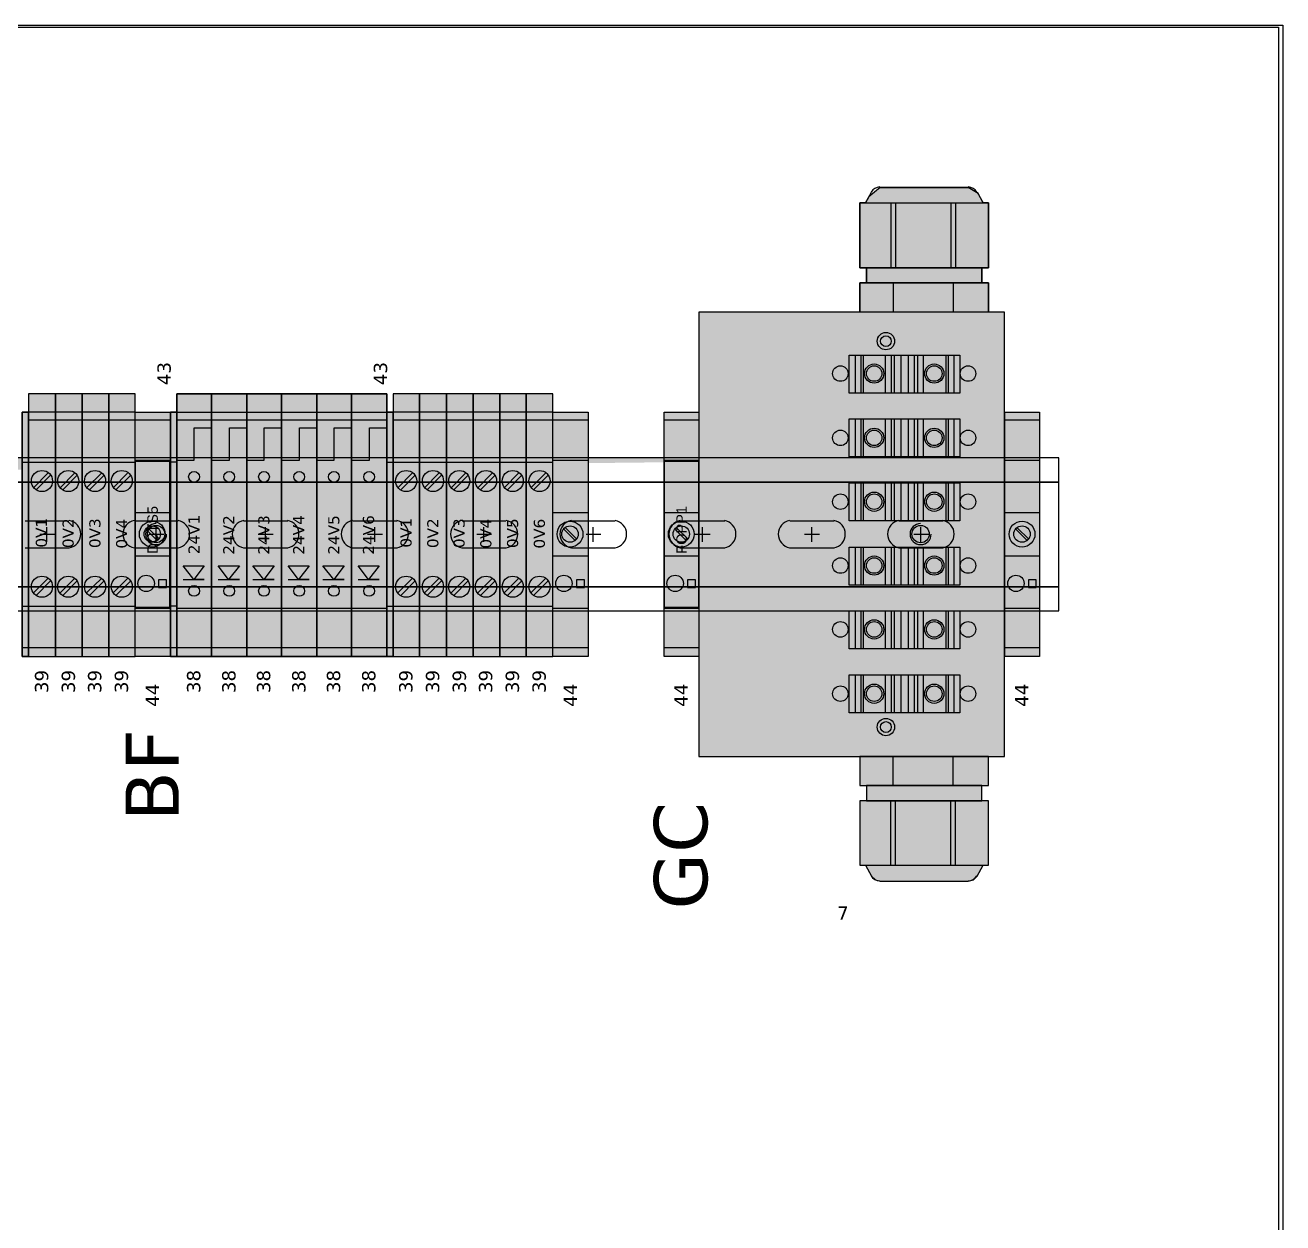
# Model space of a CAD drawing. Extents: x 11438 to 13125, y 1800 to 2873.
# Drawn here: x 12671.5 to 13125.3, y 2440.7 to 2872.7 of the extents above; entities that cross this region are included whole.
import ezdxf

# ---------------------------------------------------------------- set-up
doc = ezdxf.new("R2010")
doc.units = 0
doc.header["$LTSCALE"] = 10
doc.header["$MEASUREMENT"] = 0
doc.layers.add('G02-1-PRDXXXX-E-MRIO-01-P01-01$0$ANNOTATION', color=7, linetype='Continuous')
doc.layers.add('G02-1-PRDXXXX-E-MRIO-01-P01-01$0$TITLE', color=7, linetype='Continuous')
doc.layers.add('G02-1-PRDXXXX-E-MRIO-01-P01-01$0$View', color=251, linetype='Continuous', plot=False)
doc.styles.add('G02-1-PRDXXXX-E-MRIO-01-P01-01$0$PDF Swiss721BT-BoldCondensed', font='arial.ttf')
doc.styles.add('G02-1-PRDXXXX-E-MRIO-01-P01-01$0$PDF Verdana', font='verdana.ttf')

# ---------------------------------------------------------------- blocks, each defined once
blk = doc.blocks.new('G02-1-PRDXXXX-E-MRIO-01-P01-01$0$DV-54809-ZX-380-00')
at = {"layer": 'G02-1-PRDXXXX-E-MRIO-01-P01-01$0$ANNOTATION', "lineweight": 25}
for points in [[(1542.21, 1014.2), (1538.15, 1010.81), (1536.96, 1008.61), (1534.93, 1008.61), (1534.93, 985.24), (1537.3, 985.24), (1537.3, 979.82), (1534.93, 979.82), (1534.93, 969.15), (1476.85, 969.15), (1476.85, 808.95), (1534.93, 808.95), (1534.93, 798.46), (1537.3, 798.46), (1537.3, 792.87), (1534.93, 792.87), (1534.93, 769.67), (1536.96, 769.67), (1539.16, 765.77), (1540.52, 764.42), (1542.21, 763.91), (1574.05, 763.91), (1575.91, 764.42), (1577.27, 765.77), (1579.47, 769.67), (1581.33, 769.67), (1581.33, 792.87), (1578.96, 792.87), (1578.96, 798.46), (1581.33, 798.46), (1581.33, 808.95), (1587.09, 808.95), (1587.09, 969.15), (1581.33, 969.15), (1581.33, 979.82), (1578.96, 979.82), (1578.96, 985.24), (1581.33, 985.24), (1581.33, 1008.61), (1579.47, 1008.61), (1577.61, 1012), (1574.05, 1014.2)], [(1581.33, 985.24), (1534.93, 985.24), (1534.93, 1008.61), (1581.33, 1008.61)], [(1578.96, 979.82), (1537.3, 979.82), (1537.3, 985.24), (1578.96, 985.24)], [(1581.33, 969.15), (1534.93, 969.15), (1534.93, 979.82), (1581.33, 979.82)], [(1587.09, 969.15), (1476.85, 969.15), (1476.85, 808.95), (1587.09, 808.95)], [(1531.04, 953.74), (1571, 953.74), (1571, 940.03), (1531.04, 940.03)], [(1244.68, 939.69), (1235.02, 939.69), (1235.02, 845.02), (1244.68, 845.02), (1244.68, 939.69), (1235.02, 939.69), (1235.02, 845.02), (1244.68, 845.02)], [(1254.33, 939.69), (1244.68, 939.69), (1244.68, 845.02), (1254.33, 845.02), (1254.33, 939.69), (1244.68, 939.69), (1244.68, 845.02), (1254.33, 845.02)], [(1263.98, 939.69), (1254.33, 939.69), (1254.33, 845.02), (1263.98, 845.02), (1263.98, 939.69), (1254.33, 939.69), (1254.33, 845.02), (1263.98, 845.02)], [(1273.46, 939.69), (1263.98, 939.69), (1263.98, 845.02), (1273.46, 845.02), (1273.46, 939.69), (1263.98, 939.69), (1263.98, 845.02), (1273.46, 845.02)], [(1301.07, 939.69), (1288.54, 939.69), (1288.54, 845.02), (1301.07, 845.02)], [(1301.07, 939.69), (1301.07, 845.02), (1288.54, 845.02), (1288.54, 939.69)], [(1313.77, 939.69), (1301.07, 939.69), (1301.07, 845.02), (1313.77, 845.02)], [(1313.77, 939.69), (1313.77, 845.02), (1301.07, 845.02), (1301.07, 939.69)], [(1326.3, 939.69), (1313.77, 939.69), (1313.77, 845.02), (1326.3, 845.02)], [(1326.3, 939.69), (1326.3, 845.02), (1313.77, 845.02), (1313.77, 939.69)], [(1339, 939.69), (1326.3, 939.69), (1326.3, 845.02), (1339, 845.02)], [(1339, 939.69), (1339, 845.02), (1326.3, 845.02), (1326.3, 939.69)], [(1351.53, 939.69), (1339, 939.69), (1339, 845.02), (1351.53, 845.02)], [(1351.53, 939.69), (1351.53, 845.02), (1339, 845.02), (1339, 939.69)], [(1364.23, 939.69), (1351.53, 939.69), (1351.53, 845.02), (1364.23, 845.02)], [(1364.23, 939.69), (1364.23, 845.02), (1351.53, 845.02), (1351.53, 939.69)], [(1376.09, 939.69), (1366.6, 939.69), (1366.6, 845.02), (1376.09, 845.02), (1376.09, 939.69), (1366.6, 939.69), (1366.6, 845.02), (1376.09, 845.02)], [(1385.74, 939.69), (1376.09, 939.69), (1376.09, 845.02), (1385.74, 845.02), (1385.74, 939.69), (1376.09, 939.69), (1376.09, 845.02), (1385.74, 845.02)], [(1395.39, 939.69), (1385.74, 939.69), (1385.74, 845.02), (1395.39, 845.02), (1395.39, 939.69), (1385.74, 939.69), (1385.74, 845.02), (1395.39, 845.02)], [(1405.04, 939.69), (1395.39, 939.69), (1395.39, 845.02), (1405.04, 845.02), (1405.04, 939.69), (1395.39, 939.69), (1395.39, 845.02), (1405.04, 845.02)], [(1414.53, 939.69), (1405.04, 939.69), (1405.04, 845.02), (1414.53, 845.02), (1414.53, 939.69), (1405.04, 939.69), (1405.04, 845.02), (1414.53, 845.02)], [(1424.18, 939.69), (1414.53, 939.69), (1414.53, 845.02), (1424.18, 845.02), (1424.18, 939.69), (1414.53, 939.69), (1414.53, 845.02), (1424.18, 845.02)], [(1232.65, 845.02), (1235.02, 845.02), (1235.02, 933.08), (1232.65, 933.08)], [(1232.65, 845.02), (1232.65, 933.08), (1235.02, 933.08), (1235.02, 845.02)], [(1286.17, 845.02), (1273.46, 845.02), (1273.46, 933.08), (1286.17, 933.08), (1286.17, 845.02), (1273.46, 845.02), (1273.46, 933.08), (1286.17, 933.08)], [(1286.17, 845.02), (1288.54, 845.02), (1288.54, 933.08), (1286.17, 933.08)], [(1286.17, 845.02), (1286.17, 933.08), (1288.54, 933.08), (1288.54, 845.02)], [(1364.23, 845.02), (1366.6, 845.02), (1366.6, 933.08), (1364.23, 933.08)], [(1364.23, 845.02), (1364.23, 933.08), (1366.6, 933.08), (1366.6, 845.02)], [(1436.88, 845.02), (1424.18, 845.02), (1424.18, 933.08), (1436.88, 933.08), (1436.88, 845.02), (1424.18, 845.02), (1424.18, 933.08), (1436.88, 933.08)], [(1476.85, 845.02), (1464.31, 845.02), (1464.31, 933.08), (1476.85, 933.08), (1476.85, 845.02), (1464.31, 845.02), (1464.31, 933.08), (1476.85, 933.08)], [(1531.04, 930.71), (1571, 930.71), (1571, 917), (1531.04, 917)], [(1599.79, 845.02), (1587.26, 845.02), (1587.26, 933.08), (1599.79, 933.08), (1599.79, 845.02), (1587.26, 845.02), (1587.26, 933.08), (1599.79, 933.08)], [(1606.73, 889.05), (1606.73, 916.66), (827.24, 916.66), (827.24, 907.85), (1606.73, 907.85), (827.24, 907.85), (827.24, 889.05), (827.24, 870.09), (1606.73, 870.09), (827.24, 870.09), (827.24, 861.45), (1606.73, 861.45)], [(1606.73, 916.66), (827.24, 916.66), (827.24, 907.85), (1606.73, 907.85), (827.24, 907.85), (827.24, 870.09), (1606.73, 870.09), (827.24, 870.09), (827.24, 861.45), (1606.73, 861.45)], [(1286, 862.81), (1286, 915.3), (1273.46, 915.3), (1273.46, 862.81), (1286, 862.81), (1286, 915.3), (1273.46, 915.3), (1273.46, 862.81)], [(1476.85, 862.81), (1476.85, 915.3), (1464.31, 915.3), (1464.31, 862.81), (1476.85, 862.81), (1476.85, 915.3), (1464.31, 915.3), (1464.31, 862.81)], [(1531.04, 907.68), (1571, 907.68), (1571, 893.97), (1531.04, 893.97)], [(1531.04, 884.48), (1571, 884.48), (1571, 870.77), (1531.04, 870.77)], [(1284.81, 869.92), (1284.81, 872.63), (1281.93, 872.63), (1281.93, 869.92)], [(1435.53, 869.92), (1435.53, 872.63), (1432.65, 872.63), (1432.65, 869.92)], [(1475.66, 869.92), (1475.66, 872.63), (1472.78, 872.63), (1472.78, 869.92)], [(1598.6, 869.92), (1598.6, 872.63), (1595.73, 872.63), (1595.73, 869.92)], [(1531.04, 861.45), (1571, 861.45), (1571, 847.73), (1531.04, 847.73)], [(1531.04, 838.42), (1571, 838.42), (1571, 824.7), (1531.04, 824.7)], [(1581.33, 808.95), (1534.93, 808.95), (1534.93, 798.46), (1581.33, 798.46)], [(1578.96, 798.46), (1537.3, 798.46), (1537.3, 792.87), (1578.96, 792.87)], [(1581.33, 792.87), (1534.93, 792.87), (1534.93, 769.67), (1581.33, 769.67)]]:
    blk.add_lwpolyline(points, close=True, dxfattribs=at)
for points in [[(1536.96, 1008.61), (1539.16, 1012.51)], [(1542.21, 1014.2), (1574.05, 1014.2)], [(1577.27, 1012.51), (1579.47, 1008.61)], [(1546.11, 1008.61), (1546.11, 985.24)], [(1547.8, 1008.61), (1547.8, 985.24)], [(1567.78, 1008.61), (1567.78, 985.24)], [(1569.48, 1008.61), (1569.48, 985.24)], [(1546.95, 979.82), (1546.95, 969.15)], [(1568.63, 979.82), (1568.63, 969.15)], [(1533.24, 953.74), (1533.24, 940.03)], [(1535.27, 953.74), (1535.27, 940.03)], [(1536.12, 953.74), (1536.12, 940.03)], [(1544.08, 953.74), (1544.08, 940.03)], [(1546.28, 953.74), (1546.28, 940.03)], [(1547.29, 953.74), (1547.29, 940.03)], [(1549.66, 953.74), (1549.66, 940.03)], [(1552.37, 953.74), (1552.37, 940.03)], [(1554.57, 953.74), (1554.57, 940.03)], [(1555.76, 953.74), (1555.76, 940.03)], [(1557.79, 953.74), (1557.79, 940.03)], [(1565.92, 953.74), (1565.92, 940.03)], [(1566.77, 953.74), (1566.77, 940.03)], [(1568.8, 953.74), (1568.8, 940.03)], [(1273.46, 933.08), (1263.98, 933.08), (1254.33, 933.08), (1244.68, 933.08), (1235.02, 933.08)], [(1286.17, 930.2), (1273.46, 930.2), (1263.98, 930.2), (1254.33, 930.2), (1244.68, 930.2), (1235.02, 930.2)], [(1288.54, 933.08), (1301.07, 933.08), (1313.77, 933.08), (1326.3, 933.08), (1339, 933.08), (1351.53, 933.08), (1364.23, 933.08)], [(1364.23, 930.2), (1351.53, 930.2), (1339, 930.2), (1326.3, 930.2), (1313.77, 930.2), (1301.07, 930.2), (1288.54, 930.2)], [(1424.18, 933.08), (1414.53, 933.08), (1405.04, 933.08), (1395.39, 933.08), (1385.74, 933.08), (1376.09, 933.08), (1366.6, 933.08)], [(1436.88, 930.2), (1424.18, 930.2), (1414.53, 930.2), (1405.04, 930.2), (1395.39, 930.2), (1385.74, 930.2), (1376.09, 930.2), (1366.6, 930.2)], [(1476.85, 930.2), (1464.31, 930.2)], [(1533.24, 930.71), (1533.24, 917)], [(1535.27, 930.71), (1535.27, 917)], [(1536.12, 930.71), (1536.12, 917)], [(1544.08, 930.71), (1544.08, 917)], [(1546.28, 930.71), (1546.28, 917)], [(1547.29, 930.71), (1547.29, 917)], [(1549.66, 930.71), (1549.66, 917)], [(1552.37, 930.71), (1552.37, 917)], [(1554.57, 930.71), (1554.57, 917)], [(1555.76, 930.71), (1555.76, 917)], [(1557.79, 930.71), (1557.79, 917)], [(1565.92, 930.71), (1565.92, 917)], [(1566.77, 930.71), (1566.77, 917)], [(1568.8, 930.71), (1568.8, 917)], [(1599.79, 930.2), (1587.26, 930.2)], [(1288.54, 915.81), (1294.8, 915.81), (1294.8, 927.5), (1301.07, 927.5)], [(1301.07, 915.81), (1307.5, 915.81), (1307.5, 927.5), (1313.77, 927.5)], [(1313.77, 915.81), (1320.03, 915.81), (1320.03, 927.5), (1326.3, 927.5)], [(1326.3, 915.81), (1332.73, 915.81), (1332.73, 927.5), (1339, 927.5)], [(1339, 915.81), (1345.27, 915.81), (1345.27, 927.5), (1351.53, 927.5)], [(1351.53, 915.81), (1357.97, 915.81), (1357.97, 927.5), (1364.23, 927.5)], [(1232.65, 915.13), (1235.02, 915.13), (1244.68, 915.13), (1254.33, 915.13), (1263.98, 915.13), (1273.46, 915.13)], [(1273.46, 915.81), (1286.17, 915.81)], [(1288.54, 915.13), (1286.17, 915.13)], [(1364.23, 915.13), (1366.6, 915.13), (1376.09, 915.13), (1385.74, 915.13), (1395.39, 915.13), (1405.04, 915.13), (1414.53, 915.13), (1424.18, 915.13)], [(1424.18, 915.81), (1436.88, 915.81)], [(1464.31, 915.81), (1476.85, 915.81)], [(1587.26, 915.81), (1599.79, 915.81)], [(1236.89, 905.99), (1241.97, 911.07)], [(1242.81, 910.22), (1237.73, 905.14)], [(1246.54, 905.99), (1251.62, 911.07)], [(1252.47, 910.22), (1247.39, 905.14)], [(1256.02, 905.99), (1261.27, 911.07)], [(1262.12, 910.22), (1257.04, 905.14)], [(1265.67, 905.99), (1270.75, 911.07)], [(1271.77, 910.22), (1266.52, 905.14)], [(1368.3, 905.99), (1373.38, 911.07)], [(1374.39, 910.22), (1369.31, 905.14)], [(1377.95, 905.99), (1383.03, 911.07)], [(1383.88, 910.22), (1378.8, 905.14)], [(1387.6, 905.99), (1392.68, 911.07)], [(1393.53, 910.22), (1388.45, 905.14)], [(1397.25, 905.99), (1402.33, 911.07)], [(1403.18, 910.22), (1398.1, 905.14)], [(1406.74, 905.99), (1411.82, 911.07)], [(1412.83, 910.22), (1407.75, 905.14)], [(1416.39, 905.99), (1421.47, 911.07)], [(1422.32, 910.22), (1417.24, 905.14)], [(1533.24, 907.68), (1533.24, 893.97)], [(1535.27, 907.68), (1535.27, 893.97)], [(1536.12, 907.68), (1536.12, 893.97)], [(1544.08, 907.68), (1544.08, 893.97)], [(1546.28, 907.68), (1546.28, 893.97)], [(1547.29, 907.68), (1547.29, 893.97)], [(1549.66, 907.68), (1549.66, 893.97)], [(1552.37, 907.68), (1552.37, 893.97)], [(1554.57, 907.68), (1554.57, 893.97)], [(1555.76, 907.68), (1555.76, 893.97)], [(1557.79, 907.68), (1557.79, 893.97)], [(1565.92, 907.68), (1565.92, 893.97)], [(1566.77, 907.68), (1566.77, 893.97)], [(1568.8, 907.68), (1568.8, 893.97)], [(1286.17, 896.84), (1273.46, 896.84)], [(1436.88, 896.84), (1424.18, 896.84)], [(1476.85, 896.84), (1464.31, 896.84)], [(1599.79, 896.84), (1587.26, 896.84)], [(1249.59, 893.8), (1233.84, 893.8)], [(1241.63, 886.34), (1241.63, 891.59)], [(1289.04, 893.8), (1273.3, 893.8)], [(1277.36, 890.92), (1281.59, 886.68)], [(1282.27, 887.36), (1278.04, 891.43)], [(1281.08, 886.34), (1281.08, 891.59)], [(1328.5, 893.8), (1312.58, 893.8)], [(1320.54, 886.34), (1320.54, 891.59)], [(1367.96, 893.8), (1352.04, 893.8)], [(1360, 886.34), (1360, 891.59)], [(1407.25, 893.8), (1391.5, 893.8)], [(1399.29, 886.34), (1399.29, 891.59)], [(1428.08, 890.92), (1432.31, 886.68)], [(1432.82, 887.36), (1428.75, 891.43)], [(1446.7, 893.8), (1430.95, 893.8)], [(1438.74, 886.34), (1438.74, 891.59)], [(1468.21, 890.92), (1472.44, 886.68)], [(1472.95, 887.36), (1468.72, 891.43)], [(1486.16, 893.8), (1470.24, 893.8)], [(1478.2, 886.34), (1478.2, 891.59)], [(1525.62, 893.8), (1509.7, 893.8)], [(1517.66, 886.34), (1517.66, 891.59)], [(1564.9, 893.8), (1549.16, 893.8)], [(1556.95, 886.34), (1556.95, 891.59)], [(1591.15, 890.92), (1595.39, 886.68)], [(1595.89, 887.36), (1591.66, 891.43)], [(1235.02, 889.05), (1235.02, 889.05)], [(1244.51, 889.05), (1239.09, 889.05)], [(1244.68, 889.05), (1244.68, 889.05)], [(1254.33, 889.05), (1254.33, 889.05)], [(1263.98, 889.05), (1263.98, 889.05)], [(1283.79, 889.05), (1278.54, 889.05)], [(1323.25, 889.05), (1317.83, 889.05)], [(1362.71, 889.05), (1357.29, 889.05)], [(1366.6, 889.05), (1366.6, 889.05)], [(1376.09, 889.05), (1376.09, 889.05)], [(1385.74, 889.05), (1385.74, 889.05)], [(1395.39, 889.05), (1395.39, 889.05)], [(1402, 889.05), (1396.75, 889.05)], [(1405.04, 889.05), (1405.04, 889.05)], [(1414.53, 889.05), (1414.53, 889.05)], [(1441.45, 889.05), (1436.2, 889.05)], [(1480.91, 889.05), (1475.49, 889.05)], [(1520.37, 889.05), (1514.95, 889.05)], [(1559.66, 889.05), (1554.41, 889.05)], [(1233.84, 884.14), (1249.59, 884.14)], [(1273.3, 884.14), (1289.04, 884.14)], [(1273.46, 881.26), (1286.17, 881.26)], [(1312.58, 884.14), (1328.5, 884.14)], [(1352.04, 884.14), (1367.96, 884.14)], [(1391.5, 884.14), (1407.25, 884.14)], [(1424.18, 881.26), (1436.88, 881.26)], [(1430.95, 884.14), (1446.7, 884.14)], [(1464.31, 881.26), (1476.85, 881.26)], [(1470.24, 884.14), (1486.16, 884.14)], [(1509.7, 884.14), (1525.62, 884.14)], [(1533.24, 884.48), (1533.24, 870.77)], [(1535.27, 884.48), (1535.27, 870.77)], [(1536.12, 884.48), (1536.12, 870.77)], [(1544.08, 884.48), (1544.08, 870.77)], [(1546.28, 884.48), (1546.28, 870.77)], [(1547.29, 884.48), (1547.29, 870.77)], [(1549.16, 884.14), (1564.9, 884.14)], [(1549.66, 884.48), (1549.66, 870.77)], [(1552.37, 884.48), (1552.37, 870.77)], [(1554.57, 884.48), (1554.57, 870.77)], [(1555.76, 884.48), (1555.76, 870.77)], [(1557.79, 884.48), (1557.79, 870.77)], [(1565.92, 884.48), (1565.92, 870.77)], [(1566.77, 884.48), (1566.77, 870.77)], [(1568.8, 884.48), (1568.8, 870.77)], [(1587.26, 881.26), (1599.79, 881.26)], [(1290.74, 872.8), (1298.36, 872.8), (1294.63, 872.8), (1290.74, 877.71), (1298.36, 877.71), (1294.63, 872.8)], [(1303.44, 872.8), (1311.06, 872.8), (1307.16, 872.8), (1303.44, 877.71), (1311.06, 877.71), (1307.16, 872.8)], [(1315.97, 872.8), (1323.59, 872.8), (1319.86, 872.8), (1315.97, 877.71), (1323.59, 877.71), (1319.86, 872.8)], [(1328.67, 872.8), (1336.29, 872.8), (1332.4, 872.8), (1328.67, 877.71), (1336.29, 877.71), (1332.4, 872.8)], [(1341.2, 872.8), (1348.82, 872.8), (1345.1, 872.8), (1341.2, 877.71), (1348.82, 877.71), (1345.1, 872.8)], [(1353.9, 872.8), (1361.52, 872.8), (1357.63, 872.8), (1353.9, 877.71), (1361.52, 877.71), (1357.63, 872.8)], [(1236.89, 868.06), (1241.97, 873.14)], [(1242.81, 872.12), (1237.73, 867.04)], [(1246.54, 868.06), (1251.62, 873.14)], [(1252.47, 872.12), (1247.39, 867.04)], [(1256.02, 868.06), (1261.27, 873.14)], [(1262.12, 872.12), (1257.04, 867.04)], [(1265.67, 868.06), (1270.75, 873.14)], [(1271.77, 872.12), (1266.52, 867.04)], [(1368.3, 868.06), (1373.38, 873.14)], [(1374.39, 872.12), (1369.31, 867.04)], [(1377.95, 868.06), (1383.03, 873.14)], [(1383.88, 872.12), (1378.8, 867.04)], [(1387.6, 868.06), (1392.68, 873.14)], [(1393.53, 872.12), (1388.45, 867.04)], [(1397.25, 868.06), (1402.33, 873.14)], [(1403.18, 872.12), (1398.1, 867.04)], [(1406.74, 868.06), (1411.82, 873.14)], [(1412.83, 872.12), (1407.75, 867.04)], [(1416.39, 868.06), (1421.47, 873.14)], [(1422.32, 872.12), (1417.24, 867.04)], [(1232.65, 863.14), (1235.02, 863.14), (1244.68, 863.14), (1254.33, 863.14), (1263.98, 863.14), (1273.46, 863.14)], [(1273.46, 862.47), (1286.17, 862.47)], [(1288.54, 863.14), (1286.17, 863.14)], [(1288.54, 862.47), (1301.07, 862.47), (1313.77, 862.47), (1326.3, 862.47), (1339, 862.47), (1351.53, 862.47), (1364.23, 862.47)], [(1364.23, 863.14), (1366.6, 863.14), (1376.09, 863.14), (1385.74, 863.14), (1395.39, 863.14), (1405.04, 863.14), (1414.53, 863.14), (1424.18, 863.14)], [(1424.18, 862.47), (1436.88, 862.47)], [(1464.31, 862.47), (1476.85, 862.47)], [(1587.26, 862.47), (1599.79, 862.47)], [(1533.24, 861.45), (1533.24, 847.73)], [(1535.27, 861.45), (1535.27, 847.73)], [(1536.12, 861.45), (1536.12, 847.73)], [(1544.08, 861.45), (1544.08, 847.73)], [(1546.28, 861.45), (1546.28, 847.73)], [(1547.29, 861.45), (1547.29, 847.73)], [(1549.66, 861.45), (1549.66, 847.73)], [(1552.37, 861.45), (1552.37, 847.73)], [(1554.57, 861.45), (1554.57, 847.73)], [(1555.76, 861.45), (1555.76, 847.73)], [(1557.79, 861.45), (1557.79, 847.73)], [(1565.92, 861.45), (1565.92, 847.73)], [(1566.77, 861.45), (1566.77, 847.73)], [(1568.8, 861.45), (1568.8, 847.73)], [(1436.88, 848.07), (1424.18, 848.07), (1414.53, 848.07), (1405.04, 848.07), (1395.39, 848.07), (1385.74, 848.07), (1376.09, 848.07), (1366.6, 848.07), (1364.23, 848.07), (1351.53, 848.07), (1339, 848.07), (1326.3, 848.07), (1313.77, 848.07), (1301.07, 848.07), (1288.54, 848.07), (1286.17, 848.07), (1273.46, 848.07), (1263.98, 848.07), (1254.33, 848.07), (1244.68, 848.07), (1235.02, 848.07), (1232.65, 848.07)], [(1476.85, 848.07), (1464.31, 848.07)], [(1599.79, 848.07), (1587.26, 848.07)], [(1533.24, 838.42), (1533.24, 824.7)], [(1535.27, 838.42), (1535.27, 824.7)], [(1536.12, 838.42), (1536.12, 824.7)], [(1544.08, 838.42), (1544.08, 824.7)], [(1546.28, 838.42), (1546.28, 824.7)], [(1547.29, 838.42), (1547.29, 824.7)], [(1549.66, 838.42), (1549.66, 824.7)], [(1552.37, 838.42), (1552.37, 824.7)], [(1554.57, 838.42), (1554.57, 824.7)], [(1555.76, 838.42), (1555.76, 824.7)], [(1557.79, 838.42), (1557.79, 824.7)], [(1565.92, 838.42), (1565.92, 824.7)], [(1566.77, 838.42), (1566.77, 824.7)], [(1568.8, 838.42), (1568.8, 824.7)], [(1546.95, 798.46), (1546.95, 808.95)], [(1568.63, 798.46), (1568.63, 808.95)], [(1546.11, 769.67), (1546.11, 792.87)], [(1547.8, 769.67), (1547.8, 792.87)], [(1567.78, 769.67), (1567.78, 792.87)], [(1569.48, 769.67), (1569.48, 792.87)], [(1536.96, 769.67), (1539.16, 765.77)], [(1577.27, 765.77), (1579.47, 769.67)], [(1542.21, 763.91), (1574.05, 763.91)]]:
    blk.add_lwpolyline(points, dxfattribs=at)
at = {"layer": 'G02-1-PRDXXXX-E-MRIO-01-P01-01$0$ANNOTATION', "color": 7, "lineweight": 0, "true_color": 0xffffff}
for points in [[(1579.47, 1008.61), (1534.93, 1008.61)], [(1537.3, 985.24), (1581.33, 985.24)], [(1578.96, 979.82), (1534.93, 979.82)], [(1581.33, 969.15), (1476.85, 969.15)], [(1273.46, 939.69), (1263.98, 939.69), (1254.33, 939.69), (1244.68, 939.69), (1235.02, 939.69)], [(1364.23, 939.69), (1351.53, 939.69), (1339, 939.69), (1326.3, 939.69), (1313.77, 939.69), (1301.07, 939.69), (1288.54, 939.69)], [(1424.18, 939.69), (1414.53, 939.69), (1405.04, 939.69), (1395.39, 939.69), (1385.74, 939.69), (1376.09, 939.69), (1366.6, 939.69)], [(1286, 862.81), (1286, 915.3)], [(1476.85, 862.81), (1476.85, 915.3)], [(1232.65, 845.02), (1235.02, 845.02)], [(1273.46, 845.02), (1286.17, 845.02), (1288.54, 845.02)], [(1364.23, 845.02), (1366.6, 845.02)], [(1436.88, 845.02), (1424.18, 845.02)], [(1476.85, 845.02), (1464.31, 845.02)], [(1599.79, 845.02), (1587.26, 845.02)], [(1587.09, 808.95), (1476.85, 808.95), (1581.33, 808.95)], [(1537.3, 798.46), (1581.33, 798.46), (1534.93, 798.46)], [(1534.93, 792.87), (1578.96, 792.87)], [(1581.33, 769.67), (1536.96, 769.67)]]:
    blk.add_lwpolyline(points, dxfattribs=at)
at = {"layer": 'G02-1-PRDXXXX-E-MRIO-01-P01-01$0$ANNOTATION', "lineweight": 25}
for centre, radius in [((1544.33, 958.74), 3.13), ((1544.33, 958.74), 1.95), ((1527.9, 947.05), 2.8), ((1540.1, 947.06), 3.47), ((1540.09, 947.05), 2.8), ((1561.77, 947.06), 3.47), ((1561.77, 947.05), 2.8), ((1573.96, 947.05), 2.8), ((1527.9, 923.85), 2.8), ((1540.1, 923.86), 3.47), ((1540.09, 923.85), 2.8), ((1561.77, 923.86), 3.47), ((1561.77, 923.85), 2.8), ((1573.96, 923.85), 2.8), ((1239.85, 908.28), 3.81), ((1249.33, 908.28), 3.81), ((1258.99, 908.28), 3.81), ((1268.64, 908.28), 3.81), ((1371.26, 908.28), 3.81), ((1380.91, 908.28), 3.81), ((1390.4, 908.28), 3.81), ((1400.05, 908.28), 3.81), ((1409.7, 908.28), 3.81), ((1419.35, 908.28), 3.81), ((1294.72, 909.8), 1.95), ((1307.42, 909.8), 1.95), ((1319.95, 909.8), 1.95), ((1332.65, 909.8), 1.95), ((1345.18, 909.8), 1.95), ((1357.88, 909.8), 1.95), ((1527.9, 900.82), 2.8), ((1540.1, 900.82), 3.47), ((1540.09, 900.82), 2.8), ((1561.77, 900.82), 3.47), ((1561.77, 900.82), 2.8), ((1573.96, 900.82), 2.8), ((1279.65, 889.14), 4.66), ((1279.65, 889.14), 2.96), ((1281, 889.14), 3.13), ((1430.36, 889.14), 4.66), ((1430.36, 889.14), 2.96), ((1470.5, 889.14), 4.66), ((1470.5, 889.14), 2.96), ((1556.86, 889.14), 3.13), ((1593.44, 889.14), 4.66), ((1593.44, 889.14), 2.96), ((1527.9, 877.79), 2.8), ((1540.1, 877.79), 3.47), ((1540.09, 877.79), 2.8), ((1561.77, 877.79), 3.47), ((1561.77, 877.79), 2.8), ((1573.96, 877.79), 2.8), ((1239.85, 870.17), 3.81), ((1249.33, 870.17), 3.81), ((1258.99, 870.17), 3.81), ((1268.64, 870.17), 3.81), ((1277.44, 871.36), 2.96), ((1371.26, 870.17), 3.81), ((1380.91, 870.17), 3.81), ((1390.4, 870.17), 3.81), ((1400.05, 870.17), 3.81), ((1409.7, 870.17), 3.81), ((1419.35, 870.17), 3.81), ((1428.16, 871.36), 2.96), ((1468.29, 871.36), 2.96), ((1591.24, 871.36), 2.96), ((1294.72, 868.65), 1.95), ((1307.42, 868.65), 1.95), ((1319.95, 868.65), 1.95), ((1332.65, 868.65), 1.95), ((1345.18, 868.65), 1.95), ((1357.88, 868.65), 1.95), ((1540.1, 854.76), 3.47), ((1561.77, 854.76), 3.47), ((1527.9, 854.76), 2.8), ((1540.09, 854.76), 2.8), ((1561.77, 854.76), 2.8), ((1573.96, 854.76), 2.8), ((1540.1, 831.56), 3.47), ((1561.77, 831.56), 3.47), ((1527.9, 831.56), 2.8), ((1540.09, 831.56), 2.8), ((1561.77, 831.56), 2.8), ((1573.96, 831.56), 2.8), ((1544.33, 819.54), 3.13), ((1544.33, 819.54), 1.95)]:
    blk.add_circle(centre, radius, dxfattribs=at)
for centre, radius, start, end in [((1542.13, 1010.71), 3.65, 90.0321, 149.9598), ((1573.96, 1010.71), 3.65, 30.0418, 89.9664), ((1248.82, 889.14), 5, 279.5822, 80.418), ((1274.06, 889.14), 5, 100.03, 259.97), ((1288.11, 889.14), 5, 279.5822, 80.418), ((1313.52, 889.14), 5, 100.0317, 259.9683), ((1327.57, 889.14), 5, 279.5822, 80.418), ((1352.8, 889.14), 5, 100.03, 259.97), ((1367.03, 889.14), 5, 279.5818, 80.4184), ((1392.26, 889.14), 5, 100.0317, 259.9683), ((1406.48, 889.14), 5, 279.5822, 80.418), ((1431.71, 889.14), 4.99, 100.0603, 259.9397), ((1445.77, 889.14), 5, 279.6372, 80.363), ((1471, 889.14), 4.99, 100.062, 259.938), ((1485.22, 889.14), 5, 279.6372, 80.363), ((1510.46, 889.14), 4.99, 100.0603, 259.9397), ((1524.68, 889.14), 5, 279.6372, 80.363), ((1549.92, 889.14), 4.99, 100.0616, 259.9384), ((1563.97, 889.14), 5, 279.6372, 80.363), ((1281, 889.14), 3.81, 90.0048, 359.9945), ((1556.86, 889.14), 3.81, 90.0181, 359.9812), ((1542.13, 767.73), 3.66, 210.0818, 269.9658), ((1573.96, 767.73), 3.66, 270.0358, 329.9167)]:
    blk.add_arc(centre, radius, start, end, dxfattribs=at)
at = {"layer": 'G02-1-PRDXXXX-E-MRIO-01-P01-01$0$ANNOTATION', "color": 7, "true_color": 0xffffff, "transparency": 33554559}
for points in [[(1538.15, 1010.81), (1577.61, 1012), (1542.21, 1014.2)], [(1579.47, 1008.61), (1538.15, 1010.81), (1577.61, 1012)], [(1577.61, 1012), (1542.21, 1014.2), (1574.05, 1014.2)], [(1534.93, 985.24), (1537.3, 985.24), (1581.33, 1008.61)], [(1581.33, 1008.61), (1579.47, 1008.61), (1534.93, 985.24)], [(1579.47, 1008.61), (1534.93, 985.24), (1534.93, 1008.61)], [(1536.96, 1008.61), (1579.47, 1008.61), (1538.15, 1010.81)], [(1537.3, 985.24), (1581.33, 1008.61), (1581.33, 985.24)], [(1578.96, 985.24), (1537.3, 979.82), (1578.96, 979.82)], [(1537.3, 985.24), (1537.3, 979.82), (1578.96, 985.24)], [(1578.96, 979.82), (1581.33, 979.82), (1534.93, 969.15)], [(1581.33, 979.82), (1534.93, 969.15), (1581.33, 969.15)], [(1534.93, 979.82), (1534.93, 969.15), (1578.96, 979.82)], [(1581.33, 969.15), (1587.09, 969.15), (1476.85, 808.95)], [(1587.09, 969.15), (1476.85, 808.95), (1587.09, 808.95)], [(1476.85, 969.15), (1476.85, 808.95), (1581.33, 969.15)], [(1244.68, 845.02), (1235.02, 845.02), (1244.68, 939.69)], [(1235.02, 845.02), (1244.68, 939.69), (1235.02, 939.69)], [(1254.33, 845.02), (1244.68, 845.02), (1254.33, 939.69)], [(1244.68, 845.02), (1254.33, 939.69), (1244.68, 939.69)], [(1263.98, 845.02), (1254.33, 845.02), (1263.98, 939.69)], [(1254.33, 845.02), (1263.98, 939.69), (1254.33, 939.69)], [(1273.46, 845.02), (1263.98, 845.02), (1273.46, 939.69)], [(1263.98, 845.02), (1273.46, 939.69), (1263.98, 939.69)], [(1301.07, 845.02), (1288.54, 845.02), (1301.07, 939.69)], [(1288.54, 845.02), (1301.07, 939.69), (1288.54, 939.69)], [(1313.77, 845.02), (1301.07, 845.02), (1313.77, 939.69)], [(1301.07, 845.02), (1313.77, 939.69), (1301.07, 939.69)], [(1326.3, 845.02), (1313.77, 845.02), (1326.3, 939.69)], [(1313.77, 845.02), (1326.3, 939.69), (1313.77, 939.69)], [(1339, 845.02), (1326.3, 845.02), (1339, 939.69)], [(1326.3, 845.02), (1339, 939.69), (1326.3, 939.69)], [(1351.53, 845.02), (1339, 845.02), (1351.53, 939.69)], [(1339, 845.02), (1351.53, 939.69), (1339, 939.69)], [(1364.23, 845.02), (1351.53, 845.02), (1364.23, 939.69)], [(1351.53, 845.02), (1364.23, 939.69), (1351.53, 939.69)], [(1376.09, 845.02), (1366.6, 845.02), (1376.09, 939.69)], [(1366.6, 845.02), (1376.09, 939.69), (1366.6, 939.69)], [(1385.74, 845.02), (1376.09, 845.02), (1385.74, 939.69)], [(1376.09, 845.02), (1385.74, 939.69), (1376.09, 939.69)], [(1395.39, 845.02), (1385.74, 845.02), (1395.39, 939.69)], [(1385.74, 845.02), (1395.39, 939.69), (1385.74, 939.69)], [(1405.04, 845.02), (1395.39, 845.02), (1405.04, 939.69)], [(1395.39, 845.02), (1405.04, 939.69), (1395.39, 939.69)], [(1414.53, 845.02), (1405.04, 845.02), (1414.53, 939.69)], [(1405.04, 845.02), (1414.53, 939.69), (1405.04, 939.69)], [(1424.18, 845.02), (1414.53, 845.02), (1424.18, 939.69)], [(1414.53, 845.02), (1424.18, 939.69), (1414.53, 939.69)], [(1232.65, 933.08), (1235.02, 933.08), (1232.65, 845.02)], [(1235.02, 933.08), (1232.65, 845.02), (1235.02, 845.02)], [(1286.17, 933.08), (1273.46, 933.08), (1286.17, 845.02)], [(1273.46, 933.08), (1286.17, 845.02), (1273.46, 845.02)], [(1286.17, 933.08), (1288.54, 933.08), (1286.17, 845.02)], [(1288.54, 933.08), (1286.17, 845.02), (1288.54, 845.02)], [(1364.23, 933.08), (1366.6, 933.08), (1364.23, 845.02)], [(1366.6, 933.08), (1364.23, 845.02), (1366.6, 845.02)], [(1436.88, 933.08), (1424.18, 933.08), (1436.88, 845.02)], [(1424.18, 933.08), (1436.88, 845.02), (1424.18, 845.02)], [(1476.85, 933.08), (1464.31, 933.08), (1476.85, 845.02)], [(1464.31, 933.08), (1476.85, 845.02), (1464.31, 845.02)], [(1599.79, 933.08), (1587.26, 933.08), (1599.79, 845.02)], [(1587.26, 933.08), (1599.79, 845.02), (1587.26, 845.02)], [(1606.73, 916.66), (827.24, 916.66), (827.24, 907.85)], [(1273.46, 862.81), (1273.46, 915.3), (1286, 862.81)], [(1273.46, 915.3), (1286, 862.81), (1286, 915.3)], [(1464.31, 862.81), (1464.31, 915.3), (1476.85, 862.81)], [(1464.31, 915.3), (1476.85, 862.81), (1476.85, 915.3)], [(1534.93, 798.46), (1581.33, 798.46), (1534.93, 808.95)], [(1581.33, 798.46), (1534.93, 808.95), (1581.33, 808.95)], [(1578.96, 798.46), (1537.3, 792.87), (1578.96, 792.87)], [(1537.3, 798.46), (1537.3, 792.87), (1578.96, 798.46)], [(1534.93, 769.67), (1536.96, 769.67), (1581.33, 792.87)], [(1581.33, 792.87), (1578.96, 792.87), (1534.93, 769.67)], [(1578.96, 792.87), (1534.93, 769.67), (1534.93, 792.87)], [(1536.96, 769.67), (1581.33, 792.87), (1581.33, 769.67)], [(1536.96, 769.67), (1539.16, 765.77), (1579.47, 769.67)], [(1579.47, 769.67), (1539.16, 765.77), (1577.27, 765.77)], [(1539.16, 765.77), (1577.27, 765.77), (1540.52, 764.42)], [(1577.27, 765.77), (1540.52, 764.42), (1575.91, 764.42)], [(1540.52, 764.42), (1575.91, 764.42), (1542.21, 763.91)], [(1575.91, 764.42), (1542.21, 763.91), (1574.05, 763.91)]]:
    blk.add_solid(points, dxfattribs=at)
at = {"layer": 'G02-1-PRDXXXX-E-MRIO-01-P01-01$0$ANNOTATION', "attachment_point": 4, "rotation": 90}
for s, insert, char_height, style in [('43', (1283.96, 942.85), 4.805, 'G02-1-PRDXXXX-E-MRIO-01-P01-01$0$PDF Verdana'), ('43', (1362.02, 942.85), 4.805, 'G02-1-PRDXXXX-E-MRIO-01-P01-01$0$PDF Verdana'), ('DCTS5', (1279.79, 882.06), 3.757, 'G02-1-PRDXXXX-E-MRIO-01-P01-01$0$PDF Swiss721BT-BoldCondensed'), ('FOPP1', (1470.63, 882.06), 3.757, 'G02-1-PRDXXXX-E-MRIO-01-P01-01$0$PDF Swiss721BT-BoldCondensed'), ('0V1', (1239.66, 884.26), 4.004, 'G02-1-PRDXXXX-E-MRIO-01-P01-01$0$PDF Verdana'), ('0V2', (1249.32, 884.09), 4.004, 'G02-1-PRDXXXX-E-MRIO-01-P01-01$0$PDF Verdana'), ('0V3', (1258.97, 884.09), 4.004, 'G02-1-PRDXXXX-E-MRIO-01-P01-01$0$PDF Verdana'), ('0V4', (1268.62, 883.92), 4.004, 'G02-1-PRDXXXX-E-MRIO-01-P01-01$0$PDF Verdana'), ('24V1', (1294.7, 881.89), 4.004, 'G02-1-PRDXXXX-E-MRIO-01-P01-01$0$PDF Verdana'), ('24V2', (1307.23, 881.72), 4.004, 'G02-1-PRDXXXX-E-MRIO-01-P01-01$0$PDF Verdana'), ('24V3', (1319.93, 881.72), 4.004, 'G02-1-PRDXXXX-E-MRIO-01-P01-01$0$PDF Verdana'), ('24V4', (1332.46, 881.72), 4.004, 'G02-1-PRDXXXX-E-MRIO-01-P01-01$0$PDF Verdana'), ('24V5', (1345.16, 881.72), 4.004, 'G02-1-PRDXXXX-E-MRIO-01-P01-01$0$PDF Verdana'), ('24V6', (1357.69, 881.72), 4.004, 'G02-1-PRDXXXX-E-MRIO-01-P01-01$0$PDF Verdana'), ('0V1', (1371.24, 884.26), 4.004, 'G02-1-PRDXXXX-E-MRIO-01-P01-01$0$PDF Verdana'), ('0V2', (1380.89, 884.09), 4.004, 'G02-1-PRDXXXX-E-MRIO-01-P01-01$0$PDF Verdana'), ('0V3', (1390.37, 884.09), 4.004, 'G02-1-PRDXXXX-E-MRIO-01-P01-01$0$PDF Verdana'), ('0V4', (1400.02, 883.92), 4.004, 'G02-1-PRDXXXX-E-MRIO-01-P01-01$0$PDF Verdana'), ('0V5', (1409.67, 884.09), 4.004, 'G02-1-PRDXXXX-E-MRIO-01-P01-01$0$PDF Verdana'), ('0V6', (1419.33, 883.92), 4.004, 'G02-1-PRDXXXX-E-MRIO-01-P01-01$0$PDF Verdana'), ('39', (1239.76, 831.77), 4.805, 'G02-1-PRDXXXX-E-MRIO-01-P01-01$0$PDF Verdana'), ('39', (1249.41, 831.77), 4.805, 'G02-1-PRDXXXX-E-MRIO-01-P01-01$0$PDF Verdana'), ('39', (1258.9, 831.77), 4.805, 'G02-1-PRDXXXX-E-MRIO-01-P01-01$0$PDF Verdana'), ('39', (1268.55, 831.77), 4.805, 'G02-1-PRDXXXX-E-MRIO-01-P01-01$0$PDF Verdana'), ('38', (1294.62, 831.77), 4.805, 'G02-1-PRDXXXX-E-MRIO-01-P01-01$0$PDF Verdana'), ('38', (1307.32, 831.77), 4.805, 'G02-1-PRDXXXX-E-MRIO-01-P01-01$0$PDF Verdana'), ('38', (1319.86, 831.77), 4.805, 'G02-1-PRDXXXX-E-MRIO-01-P01-01$0$PDF Verdana'), ('38', (1332.56, 831.77), 4.805, 'G02-1-PRDXXXX-E-MRIO-01-P01-01$0$PDF Verdana'), ('38', (1345.09, 831.77), 4.805, 'G02-1-PRDXXXX-E-MRIO-01-P01-01$0$PDF Verdana'), ('38', (1357.79, 831.77), 4.805, 'G02-1-PRDXXXX-E-MRIO-01-P01-01$0$PDF Verdana'), ('39', (1371.16, 831.77), 4.805, 'G02-1-PRDXXXX-E-MRIO-01-P01-01$0$PDF Verdana'), ('39', (1380.82, 831.77), 4.805, 'G02-1-PRDXXXX-E-MRIO-01-P01-01$0$PDF Verdana'), ('39', (1390.47, 831.77), 4.805, 'G02-1-PRDXXXX-E-MRIO-01-P01-01$0$PDF Verdana'), ('39', (1399.95, 831.77), 4.805, 'G02-1-PRDXXXX-E-MRIO-01-P01-01$0$PDF Verdana'), ('39', (1409.6, 831.77), 4.805, 'G02-1-PRDXXXX-E-MRIO-01-P01-01$0$PDF Verdana'), ('39', (1419.25, 831.77), 4.805, 'G02-1-PRDXXXX-E-MRIO-01-P01-01$0$PDF Verdana'), ('44', (1279.72, 826.85), 4.805, 'G02-1-PRDXXXX-E-MRIO-01-P01-01$0$PDF Verdana'), ('44', (1430.43, 826.85), 4.805, 'G02-1-PRDXXXX-E-MRIO-01-P01-01$0$PDF Verdana'), ('44', (1470.39, 826.85), 4.805, 'G02-1-PRDXXXX-E-MRIO-01-P01-01$0$PDF Verdana'), ('44', (1593.33, 826.85), 4.805, 'G02-1-PRDXXXX-E-MRIO-01-P01-01$0$PDF Verdana'), ('BF', (1279.6, 785.54), 19.221, 'G02-1-PRDXXXX-E-MRIO-01-P01-01$0$PDF Verdana'), ('GC', (1470.44, 753.7), 19.221, 'G02-1-PRDXXXX-E-MRIO-01-P01-01$0$PDF Verdana')]:
    blk.add_mtext(s, dxfattribs=dict(at, insert=insert, char_height=char_height, style=style))
at = {"layer": 'G02-1-PRDXXXX-E-MRIO-01-P01-01$0$ANNOTATION', "insert": (1526.71, 752.45), "char_height": 4.81, "attachment_point": 4, "style": 'G02-1-PRDXXXX-E-MRIO-01-P01-01$0$PDF Verdana'}
blk.add_mtext('7', dxfattribs=at)

msp = doc.modelspace()

# ---------------------------------------------------------------- linework, layer by layer
at = {"layer": 'G02-1-PRDXXXX-E-MRIO-01-P01-01$0$TITLE'}
msp.add_lwpolyline([(11437.72, 2872.74), (13125.26, 2872.74), (13125.26, 1884.07), (11437.72, 1884.07)], close=True, dxfattribs=at)
at = {"layer": 'G02-1-PRDXXXX-E-MRIO-01-P01-01$0$View'}
msp.add_lwpolyline([(11437.72, 2872), (13123.72, 2872), (13123.72, 1886), (11437.72, 1886)], close=True, dxfattribs=at)

# ---------------------------------------------------------------- block references
msp.add_blockref('G02-1-PRDXXXX-E-MRIO-01-P01-01$0$DV-54809-ZX-380-00', (11437.72, 1800))

doc.saveas('drawing.dxf')
